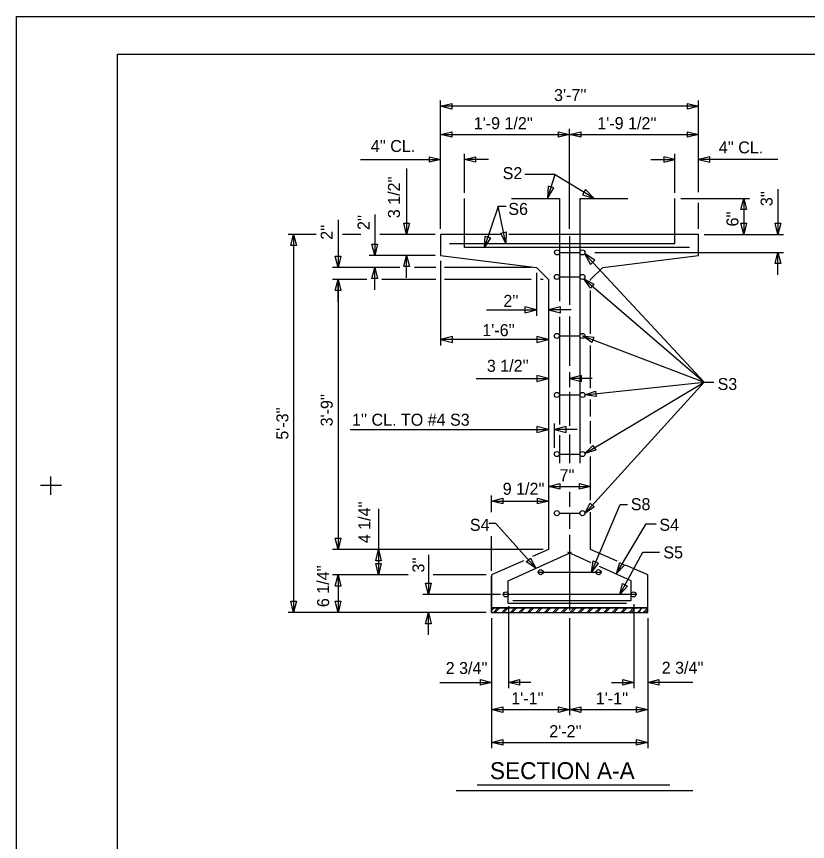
# Model space of a CAD drawing. Extents: x -44.3 to 50.5, y -5.3 to 39.9.
# Drawn here: x -28.75 to -17.76, y 13.06 to 24.51 of the extents above; entities that cross this region are included whole.
import ezdxf

# ---------------------------------------------------------------- set-up
doc = ezdxf.new("R2010")
doc.units = 0
for name, color, linetype in [('63 Bulb Tee CELL', 7, 'Continuous'), ('Dimension Lines CELL', 7, 'Continuous'), ('Plan Sheet', 7, 'Continuous'), ('Plan Sheet CELL', 7, 'Continuous'), ('Plot Shape', 7, 'Continuous'), ('Plot Shape CELL', 7, 'Continuous'), ('Rebar Lines', 7, 'Continuous'), ('Rebar Lines CELL', 7, 'Continuous'), ('User Information Notes CELL', 7, 'Continuous')]:
    doc.layers.add(name, color=color, linetype=linetype)

msp = doc.modelspace()

# ---------------------------------------------------------------- linework, layer by layer
at = {"layer": '63 Bulb Tee CELL'}
for p, q in [((-22.641, 13.763), (-19.356, 13.763)), ((-22.351, 13.842), (-19.672, 13.842))]:
    msp.add_line(p, q, dxfattribs=at)
at = {"layer": 'Dimension Lines CELL'}
for p, q in [((-21.065, 21.463), (-21.065, 20.51)), ((-21.065, 20.345), (-21.065, 19.659)), ((-21.065, 19.572), (-21.065, 19.366)), ((-21.065, 19.301), (-21.065, 18.829)), ((-21.065, 18.709), (-21.065, 18.308)), ((-21.065, 17.911), (-21.065, 17.703)), ((-21.065, 17.616), (-21.065, 17.399)), ((-21.065, 17.312), (-21.065, 16.268))]:
    msp.add_line(p, q, dxfattribs=at)
at = {"layer": 'Plan Sheet'}
for p, q in [((-28.747, 24.512), (-28.747, 24.512)), ((-27.345, 23.988), (15.216, 23.988)), ((-27.345, -3.942), (-27.345, 23.988)), ((-28.271, 17.869), (-28.271, 18.122)), ((-28.413, 18.003), (-28.121, 18.003))]:
    msp.add_line(p, q, dxfattribs=at)
at = {"layer": 'Plan Sheet CELL'}
for p, q in [((-27.345, 23.988), (-27.345, 23.988)), ((-27.345, 23.154), (-27.345, 23.154))]:
    msp.add_line(p, q, dxfattribs=at)
at = {"layer": 'Plot Shape'}
msp.add_lwpolyline([(-28.747, 24.512), (15.227, 24.512), (15.227, -4.748), (-28.747, -4.748)], close=True, dxfattribs=at)
at = {"layer": 'Plot Shape CELL'}
for p, q in [((-22.856, 21.565), (-22.856, 23.343)), ((-19.273, 23.265), (-22.856, 23.265)), ((-19.273, 22.074), (-19.273, 23.343)), ((-21.065, 21.565), (-21.065, 22.951)), ((-22.856, 22.873), (-21.065, 22.873)), ((-21.065, 22.873), (-19.273, 22.873)), ((-22.526, 22.065), (-22.526, 22.605)), ((-19.604, 22.065), (-19.604, 22.605)), ((-23.971, 22.527), (-22.856, 22.527)), ((-22.192, 22.527), (-22.526, 22.527)), ((-19.938, 22.527), (-19.604, 22.527)), ((-18.175, 22.527), (-19.273, 22.527)), ((-23.329, 22.399), (-23.329, 21.486)), ((-18.173, 22.114), (-18.173, 21.486)), ((-19.519, 21.986), (-18.569, 21.986)), ((-19.273, 21.565), (-19.273, 21.924)), ((-18.647, 21.986), (-18.647, 21.486)), ((-18.647, 21.799), (-18.647, 21.486)), ((-24.281, 21.688), (-24.281, 21.028)), ((-23.771, 21.764), (-23.771, 21.195)), ((-24.587, 21.486), (-24.976, 21.486)), ((-24.898, 21.486), (-24.898, 16.237)), ((-23.964, 21.486), (-24.217, 21.486)), ((-22.934, 21.486), (-23.702, 21.486)), ((-19.195, 21.486), (-18.095, 21.486)), ((-22.934, 21.195), (-23.849, 21.195)), ((-23.329, 20.882), (-23.329, 21.195)), ((-20.716, 21.236), (-18.095, 21.236)), ((-18.173, 20.923), (-18.173, 21.236)), ((-22.856, 21.117), (-22.856, 19.942)), ((-23.425, 21.028), (-24.36, 21.028)), ((-23.771, 20.715), (-23.771, 21.028)), ((-22.924, 21.028), (-23.217, 21.028)), ((-21.601, 21.028), (-22.801, 21.028)), ((-23.879, 20.861), (-24.36, 20.861)), ((-24.281, 20.861), (-24.281, 17.111)), ((-22.924, 20.861), (-23.671, 20.861)), ((-21.6, 20.861), (-22.801, 20.861)), ((-21.523, 20.95), (-21.523, 20.354)), ((-21.434, 20.861), (-21.469, 20.861)), ((-22.218, 20.438), (-21.523, 20.438)), ((-21.043, 20.438), (-21.356, 20.438)), ((-21.356, 20.025), (-22.856, 20.025)), ((-22.361, 19.486), (-21.356, 19.486)), ((-20.752, 19.486), (-21.065, 19.486)), ((-21.277, 18.52), (-21.277, 18.861)), ((-24.111, 18.777), (-21.356, 18.777)), ((-20.958, 18.777), (-21.277, 18.777)), ((-21.356, 17.986), (-20.773, 17.986)), ((-22.148, 17.628), (-22.148, 17.86)), ((-22.148, 17.782), (-21.356, 17.782)), ((-23.719, 17.675), (-23.719, 16.757)), ((-22.148, 16.815), (-22.148, 17.296)), ((-21.434, 17.111), (-24.36, 17.111)), ((-23.026, 17.038), (-23.026, 16.487)), ((-23.309, 16.757), (-24.36, 16.757)), ((-24.281, 16.757), (-24.281, 16.237)), ((-22.226, 16.757), (-22.96, 16.757)), ((-22.023, 16.487), (-23.104, 16.487)), ((-21.916, 16.325), (-21.916, 15.186)), ((-20.171, 16.35), (-20.171, 15.186)), ((-22.226, 16.237), (-24.976, 16.237)), ((-23.026, 15.923), (-23.026, 16.237)), ((-22.148, 16.158), (-22.148, 15.186)), ((-22.148, 16.158), (-22.148, 14.353)), ((-21.065, 16.158), (-21.065, 14.809)), ((-19.981, 16.158), (-19.981, 15.186)), ((-19.981, 16.158), (-19.981, 14.353)), ((-22.867, 15.264), (-22.148, 15.264)), ((-21.603, 15.264), (-21.916, 15.264)), ((-20.484, 15.264), (-20.171, 15.264)), ((-19.353, 15.264), (-19.981, 15.264)), ((-22.148, 14.887), (-21.065, 14.887)), ((-21.065, 14.887), (-19.981, 14.887)), ((-22.148, 14.431), (-19.981, 14.431))]:
    msp.add_line(p, q, dxfattribs=at)
for points in [[(-21.373, 21.986), (-21.266, 22.317), (-21.686, 22.317)], [(-20.724, 21.986), (-21.274, 22.317), (-21.266, 22.317)], [(-22.249, 21.302), (-22.055, 21.878), (-22.055, 21.878)], [(-21.953, 21.361), (-22.056, 21.878), (-21.944, 21.878)], [(-20.857, 21.22), (-19.196, 19.432), (-19.196, 19.432)], [(-20.868, 20.867), (-19.196, 19.432), (-19.062, 19.432)], [(-20.888, 20.076), (-19.196, 19.432), (-19.208, 19.438)], [(-20.853, 18.442), (-19.196, 19.432), (-19.208, 19.438)], [(-20.853, 19.256), (-19.196, 19.432), (-19.196, 19.432)], [(-20.853, 17.612), (-19.196, 19.432), (-19.196, 19.432)], [(-20.763, 16.795), (-20.363, 17.735), (-20.261, 17.735)], [(-21.536, 16.849), (-22.091, 17.472), (-22.188, 17.472)], [(-20.414, 16.779), (-20.004, 17.465), (-19.865, 17.465)], [(-20.369, 16.487), (-20.049, 17.074), (-19.818, 17.074)]]:
    msp.add_lwpolyline(points, dxfattribs=at)
at = {"layer": 'Rebar Lines'}
for p, q in [((-22.526, 21.302), (-22.526, 21.986)), ((-21.872, 21.986), (-21.205, 21.986)), ((-21.205, 21.986), (-21.205, 20.561)), ((-20.923, 21.986), (-20.256, 21.986)), ((-20.923, 21.986), (-20.923, 18.308)), ((-19.604, 21.361), (-19.604, 21.986)), ((-22.731, 21.361), (-19.604, 21.361)), ((-19.398, 21.302), (-22.526, 21.302)), ((-21.205, 21.236), (-20.923, 21.236)), ((-21.207, 20.896), (-20.923, 20.896)), ((-21.205, 20.339), (-21.205, 18.846)), ((-21.207, 20.076), (-20.923, 20.076)), ((-21.207, 19.256), (-20.923, 19.256)), ((-21.205, 18.699), (-21.205, 18.308)), ((-21.207, 18.436), (-20.923, 18.436)), ((-21.207, 17.615), (-20.923, 17.615)), ((-21.919, 16.677), (-21.04, 17.073)), ((-20.764, 16.926), (-21.09, 17.073)), ((-20.21, 16.677), (-20.648, 16.874)), ((-21.502, 16.795), (-20.627, 16.795)), ((-21.919, 16.362), (-21.919, 16.677)), ((-20.21, 16.403), (-20.21, 16.677)), ((-20.142, 16.487), (-21.986, 16.487)), ((-21.854, 16.403), (-20.21, 16.403)), ((-20.276, 16.362), (-21.919, 16.362))]:
    msp.add_line(p, q, dxfattribs=at)
for centre in [(-21.24, 21.236), (-20.888, 21.236), (-21.242, 20.896), (-20.888, 20.896), (-21.242, 20.076), (-20.888, 20.076), (-21.242, 19.256), (-20.888, 19.256), (-21.242, 18.436), (-20.888, 18.436), (-21.242, 17.615), (-20.888, 17.615), (-21.467, 16.795), (-20.662, 16.795), (-21.951, 16.486), (-20.178, 16.487)]:
    msp.add_circle(centre, 0.0352, dxfattribs=at)
at = {"layer": 'Rebar Lines CELL'}
msp.add_line((-24.281, 20.548), (-24.281, 20.861), dxfattribs=at)
for points in [[(-22.856, 23.265), (-22.7, 23.304), (-22.7, 23.226)], [(-19.273, 23.265), (-19.429, 23.226), (-19.429, 23.304)], [(-22.856, 22.873), (-22.7, 22.912), (-22.7, 22.834)], [(-21.065, 22.873), (-21.221, 22.834), (-21.221, 22.912)], [(-21.065, 22.873), (-20.908, 22.912), (-20.908, 22.834)], [(-19.273, 22.873), (-19.429, 22.834), (-19.429, 22.912)], [(-22.856, 22.527), (-23.01, 22.489), (-23.01, 22.565)], [(-22.526, 22.527), (-22.372, 22.565), (-22.372, 22.489)], [(-19.604, 22.527), (-19.757, 22.565), (-19.757, 22.489)], [(-19.273, 22.527), (-19.119, 22.489), (-19.119, 22.565)], [(-21.373, 21.986), (-21.282, 22.132), (-21.361, 22.157)], [(-20.724, 21.986), (-20.845, 22.108), (-20.888, 22.036)], [(-18.647, 21.986), (-18.608, 21.83), (-18.686, 21.83)], [(-23.329, 21.486), (-23.368, 21.643), (-23.29, 21.643)], [(-18.647, 21.486), (-18.686, 21.643), (-18.608, 21.643)], [(-18.173, 21.486), (-18.212, 21.643), (-18.134, 21.643)], [(-24.898, 21.486), (-24.859, 21.33), (-24.937, 21.33)], [(-22.249, 21.302), (-22.236, 21.46), (-22.164, 21.436)], [(-21.953, 21.361), (-22.021, 21.504), (-21.945, 21.52)], [(-23.771, 21.195), (-23.81, 21.351), (-23.732, 21.351)], [(-23.329, 21.195), (-23.29, 21.038), (-23.368, 21.038)], [(-20.857, 21.22), (-20.774, 21.07), (-20.713, 21.127)], [(-18.173, 21.236), (-18.134, 21.08), (-18.212, 21.08)], [(-24.281, 21.028), (-24.32, 21.185), (-24.242, 21.185)], [(-23.771, 21.028), (-23.732, 20.872), (-23.81, 20.872)], [(-24.281, 20.861), (-24.242, 20.705), (-24.32, 20.705)], [(-20.868, 20.867), (-20.727, 20.796), (-20.777, 20.737)], [(-21.523, 20.438), (-21.689, 20.479), (-21.689, 20.396)], [(-21.356, 20.438), (-21.19, 20.396), (-21.19, 20.479)], [(-22.856, 20.025), (-22.69, 19.984), (-22.69, 20.067)], [(-21.356, 20.025), (-21.522, 20.067), (-21.522, 19.984)], [(-20.888, 20.076), (-20.731, 20.058), (-20.758, 19.986)], [(-21.356, 19.486), (-21.522, 19.528), (-21.522, 19.445)], [(-21.065, 19.486), (-20.898, 19.445), (-20.898, 19.528)], [(-20.853, 19.256), (-20.704, 19.311), (-20.696, 19.235)], [(-21.356, 18.777), (-21.522, 18.819), (-21.522, 18.735)], [(-21.277, 18.777), (-21.111, 18.735), (-21.111, 18.819)], [(-20.853, 18.442), (-20.742, 18.554), (-20.702, 18.488)], [(-21.356, 17.986), (-21.2, 18.025), (-21.2, 17.947)], [(-20.773, 17.986), (-20.929, 17.947), (-20.929, 18.025)], [(-22.148, 17.782), (-21.991, 17.821), (-21.991, 17.743)], [(-21.356, 17.782), (-21.513, 17.743), (-21.513, 17.821)], [(-20.853, 17.612), (-20.78, 17.753), (-20.722, 17.701)], [(-24.281, 17.111), (-24.32, 17.268), (-24.242, 17.268)], [(-23.719, 17.111), (-23.68, 16.955), (-23.758, 16.955)], [(-21.536, 16.849), (-21.667, 16.939), (-21.61, 16.99)], [(-23.719, 16.757), (-23.758, 16.914), (-23.68, 16.914)], [(-20.763, 16.795), (-20.738, 16.951), (-20.667, 16.922)], [(-20.414, 16.779), (-20.368, 16.93), (-20.302, 16.891)], [(-24.281, 16.757), (-24.242, 16.601), (-24.32, 16.601)], [(-23.026, 16.487), (-23.065, 16.643), (-22.987, 16.643)], [(-20.369, 16.487), (-20.329, 16.64), (-20.262, 16.603)], [(-24.898, 16.237), (-24.937, 16.393), (-24.859, 16.393)], [(-24.281, 16.237), (-24.32, 16.393), (-24.242, 16.393)], [(-23.026, 16.237), (-22.987, 16.08), (-23.065, 16.08)], [(-22.148, 15.264), (-22.304, 15.225), (-22.304, 15.303)], [(-21.916, 15.264), (-21.76, 15.303), (-21.76, 15.225)], [(-20.171, 15.264), (-20.328, 15.225), (-20.328, 15.303)], [(-19.981, 15.264), (-19.825, 15.303), (-19.825, 15.225)], [(-22.148, 14.887), (-21.991, 14.926), (-21.991, 14.848)], [(-21.065, 14.887), (-21.221, 14.848), (-21.221, 14.926)], [(-21.065, 14.887), (-20.908, 14.926), (-20.908, 14.848)], [(-19.981, 14.887), (-20.137, 14.848), (-20.137, 14.926)], [(-22.148, 14.431), (-21.991, 14.47), (-21.991, 14.392)], [(-19.981, 14.431), (-20.137, 14.392), (-20.137, 14.47)]]:
    msp.add_lwpolyline(points, close=True, dxfattribs=at)
at = {"layer": 'User Information Notes CELL'}
for p, q in [((-22.856, 21.486), (-22.856, 21.195)), ((-22.03, 21.486), (-22.856, 21.486)), ((-19.273, 21.486), (-21.908, 21.486)), ((-19.273, 21.195), (-19.273, 21.486)), ((-22.856, 21.195), (-21.523, 21.028)), ((-20.606, 21.028), (-19.273, 21.195)), ((-21.523, 21.028), (-21.356, 20.861)), ((-20.773, 20.861), (-20.606, 21.028)), ((-21.356, 20.861), (-21.356, 17.111)), ((-20.773, 20.846), (-20.773, 20.861)), ((-20.773, 20.107), (-20.773, 20.707)), ((-20.773, 19.351), (-20.773, 19.941)), ((-20.773, 18.955), (-20.773, 19.195)), ((-20.773, 18.583), (-20.773, 18.893)), ((-20.773, 17.793), (-20.773, 18.403)), ((-20.773, 17.111), (-20.773, 17.627)), ((-21.356, 17.111), (-21.58, 17.012)), ((-20.403, 16.946), (-20.773, 17.111)), ((-21.706, 16.955), (-22.148, 16.757)), ((-19.981, 16.757), (-20.287, 16.894)), ((-22.148, 16.757), (-22.148, 16.237)), ((-22.148, 16.237), (-22.148, 16.737)), ((-19.981, 16.237), (-19.981, 16.757)), ((-19.981, 16.237), (-19.981, 16.737)), ((-22.148, 16.299), (-19.981, 16.299)), ((-22.148, 16.288), (-22.137, 16.299)), ((-22.148, 16.262), (-22.111, 16.299)), ((-22.124, 16.237), (-22.061, 16.299)), ((-22.097, 16.237), (-22.034, 16.299)), ((-22.006, 16.237), (-21.943, 16.299)), ((-21.979, 16.237), (-21.917, 16.299)), ((-21.888, 16.237), (-21.825, 16.299)), ((-21.862, 16.237), (-21.799, 16.299)), ((-21.77, 16.237), (-21.707, 16.299)), ((-21.743, 16.237), (-21.681, 16.299)), ((-21.652, 16.237), (-21.59, 16.299)), ((-21.626, 16.237), (-21.563, 16.299)), ((-21.534, 16.237), (-21.472, 16.299)), ((-21.508, 16.237), (-21.445, 16.299)), ((-21.416, 16.237), (-21.354, 16.299)), ((-21.39, 16.237), (-21.327, 16.299)), ((-21.299, 16.237), (-21.236, 16.299)), ((-21.272, 16.237), (-21.21, 16.299)), ((-21.181, 16.237), (-21.118, 16.299)), ((-21.154, 16.237), (-21.092, 16.299)), ((-21.063, 16.237), (-21, 16.299)), ((-21.036, 16.237), (-20.974, 16.299)), ((-20.945, 16.237), (-20.883, 16.299)), ((-20.919, 16.237), (-20.856, 16.299)), ((-20.827, 16.237), (-20.765, 16.299)), ((-20.801, 16.237), (-20.738, 16.299)), ((-20.709, 16.237), (-20.647, 16.299)), ((-20.683, 16.237), (-20.62, 16.299)), ((-20.592, 16.237), (-20.529, 16.299)), ((-20.565, 16.237), (-20.503, 16.299)), ((-20.474, 16.237), (-20.411, 16.299)), ((-20.447, 16.237), (-20.385, 16.299)), ((-20.356, 16.237), (-20.293, 16.299)), ((-20.329, 16.237), (-20.267, 16.299)), ((-20.238, 16.237), (-20.176, 16.299)), ((-20.212, 16.237), (-20.149, 16.299)), ((-20.12, 16.237), (-20.057, 16.299)), ((-20.094, 16.237), (-20.073, 16.299)), ((-20.044, 16.237), (-19.981, 16.299)), ((-20.017, 16.237), (-19.981, 16.273)), ((-22.148, 16.237), (-19.981, 16.237))]:
    msp.add_line(p, q, dxfattribs=at)
msp.add_lwpolyline([(-19.981, 16.299), (-22.148, 16.299), (-22.148, 16.237), (-19.981, 16.237)], close=True, dxfattribs=at)

# ---------------------------------------------------------------- texts
at = {"layer": '63 Bulb Tee CELL'}
for s, height, p in [("3'-7''", 0.1667, (-21.281, 23.338)), ("1'-9 1/2''", 0.1667, (-22.396, 22.947)), ("1'-9 1/2''", 0.1667, (-20.68, 22.947)), ("4'' CL.", 0.1667, (-23.827, 22.63)), ("4'' CL.", 0.1667, (-18.994, 22.611)), ('S2', 0.1667, (-21.995, 22.253)), ('S6', 0.1667, (-21.916, 21.756)), ("2''", 0.1667, (-21.985, 20.479)), ("1'-6''", 0.1667, (-22.277, 20.073)), ("3 1/2''", 0.1667, (-22.214, 19.578)), ('S3', 0.1667, (-19.01, 19.325)), ("1'' CL. TO #4 S3", 0.16667, (-24.087, 18.829)), ("7''", 0.1667, (-21.205, 18.059)), ("9 1/2''", 0.1667, (-21.994, 17.87)), ('S8', 0.1667, (-20.215, 17.656)), ('S4', 0.1667, (-22.45, 17.369)), ('S4', 0.1667, (-19.818, 17.37)), ('S5', 0.1667, (-19.763, 16.987)), ("2 3/4''", 0.1667, (-22.786, 15.381)), ("2 3/4''", 0.1667, (-19.786, 15.385)), ("1'-1''", 0.1667, (-21.875, 14.96)), ("1'-1''", 0.1667, (-20.702, 14.96)), ("2'-2''", 0.1667, (-21.347, 14.504)), ('SECTION A-A', 0.23536, (-22.172, 13.921))]:
    msp.add_text(s, height=height, dxfattribs=at).set_placement(p)
for s, p in [("3 1/2''", (-23.421, 21.711)), ("3''", (-18.246, 21.878)), ("6''", (-18.72, 21.596)), ("2''", (-23.844, 21.547)), ("2''", (-24.355, 21.411)), ("3'-9''", (-24.355, 18.82)), ("5'-3''", (-24.971, 18.635)), ("4 1/4''", (-23.832, 17.198)), ("3''", (-23.082, 16.79)), ("6 1/4''", (-24.405, 16.31))]:
    msp.add_text(s, height=0.1667, rotation=90, dxfattribs=at).set_placement(p)

doc.saveas('drawing.dxf')
